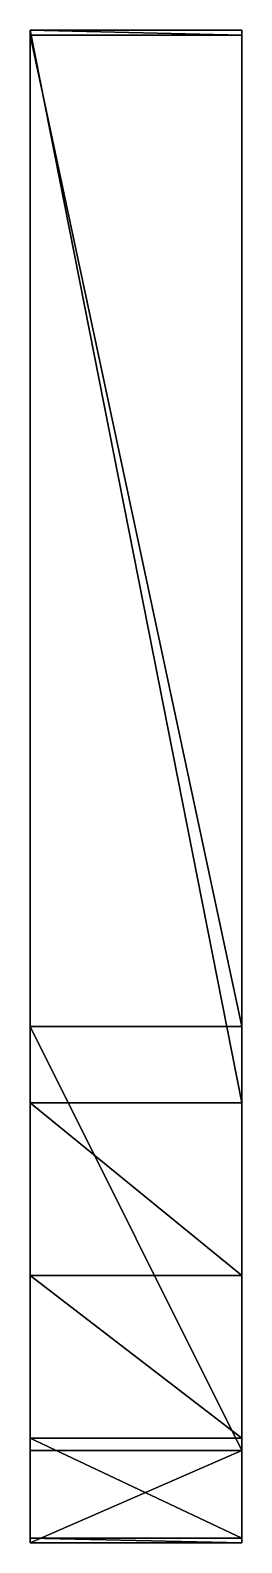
# Model space of a CAD drawing. Extents: x 0 to 400, y -143 to 0.
# Drawn here: x 380 to 400, y -143.1 to 0 of the extents above.
import ezdxf

# ---------------------------------------------------------------- set-up
doc = ezdxf.new("R2010")
doc.units = 0
doc.layers.add('ACESSORIO', color=254, linetype='CONTINUOUS')

msp = doc.modelspace()

# ---------------------------------------------------------------- linework, layer by layer
at = {"layer": 'ACESSORIO'}
for points in [[(400, 0, 83.8), (380, 0, 83.8), (400, -101.5, 83.8), (400, 0, 83.8)], [(400, -101.5, 83.8), (380, 0, 83.8), (380, -101.5, 83.8), (400, -101.5, 83.8)], [(380, 0, 83.8), (400, 0, 83.8), (400, -0.48), (380, 0, 83.8)], [(380, 0, 83.8), (400, -0.48), (380, -0.48), (380, 0, 83.8)], [(380, 0, 83.8), (380, -0.48), (380, -94.26), (380, 0, 83.8)], [(380, -101.5, 83.8), (380, 0, 83.8), (380, -134.4, 36.14), (380, -101.5, 83.8)], [(380, -134.4, 36.14), (380, 0, 83.8), (380, -94.26), (380, -134.4, 36.14)], [(400, -0.48), (400, 0, 83.8), (400, -94.26), (400, -0.48)], [(400, 0, 83.8), (400, -101.5, 83.8), (400, -134.4, 36.14), (400, 0, 83.8)], [(400, 0, 83.8), (400, -134.4, 36.14), (400, -94.26), (400, 0, 83.8)], [(380, -0.48), (400, -0.48), (400, -94.26), (380, -0.48)], [(380, -0.48), (400, -94.26), (380, -94.26), (380, -0.48)], [(380, -134.4, 36.14), (380, -94.26), (400, -134.4, 36.14), (380, -134.4, 36.14)], [(400, -134.4, 36.14), (380, -94.26), (400, -94.26), (400, -134.4, 36.14)], [(380, -143.12, 50.31), (380, -117.84, 86.93), (380, -101.5, 83.8), (380, -143.12, 50.31)], [(380, -143.12, 50.31), (380, -101.5, 83.8), (380, -134.4, 36.14), (380, -143.12, 50.31)], [(400, -101.5, 83.8), (380, -101.5, 83.8), (400, -117.84, 86.93), (400, -101.5, 83.8)], [(400, -117.84, 86.93), (380, -101.5, 83.8), (380, -117.84, 86.93), (400, -117.84, 86.93)], [(400, -117.84, 86.93), (400, -143.12, 50.31), (400, -101.5, 83.8), (400, -117.84, 86.93)], [(400, -101.5, 83.8), (400, -143.12, 50.31), (400, -134.4, 36.14), (400, -101.5, 83.8)], [(380, -143.12, 50.31), (380, -133.23, 80.63), (380, -117.84, 86.93), (380, -143.12, 50.31)], [(400, -117.84, 86.93), (380, -117.84, 86.93), (400, -133.23, 80.63), (400, -117.84, 86.93)], [(400, -133.23, 80.63), (380, -117.84, 86.93), (380, -133.23, 80.63), (400, -133.23, 80.63)], [(400, -133.23, 80.63), (400, -143.12, 50.31), (400, -117.84, 86.93), (400, -133.23, 80.63)], [(380, -142.68, 66.94), (380, -133.23, 80.63), (380, -143.12, 50.31), (380, -142.68, 66.94)], [(400, -133.23, 80.63), (380, -133.23, 80.63), (400, -142.68, 66.94), (400, -133.23, 80.63)], [(400, -142.68, 66.94), (380, -133.23, 80.63), (380, -142.68, 66.94), (400, -142.68, 66.94)], [(400, -143.12, 50.31), (380, -143.12, 50.31), (400, -134.4, 36.14), (400, -143.12, 50.31)], [(400, -134.4, 36.14), (380, -143.12, 50.31), (380, -134.4, 36.14), (400, -134.4, 36.14)], [(400, -133.23, 80.63), (400, -142.68, 66.94), (400, -143.12, 50.31), (400, -133.23, 80.63)], [(400, -142.68, 66.94), (380, -142.68, 66.94), (400, -143.12, 50.31), (400, -142.68, 66.94)], [(400, -143.12, 50.31), (380, -142.68, 66.94), (380, -143.12, 50.31), (400, -143.12, 50.31)]]:
    msp.add_3dface(points, dxfattribs=at)

doc.saveas('drawing.dxf')
